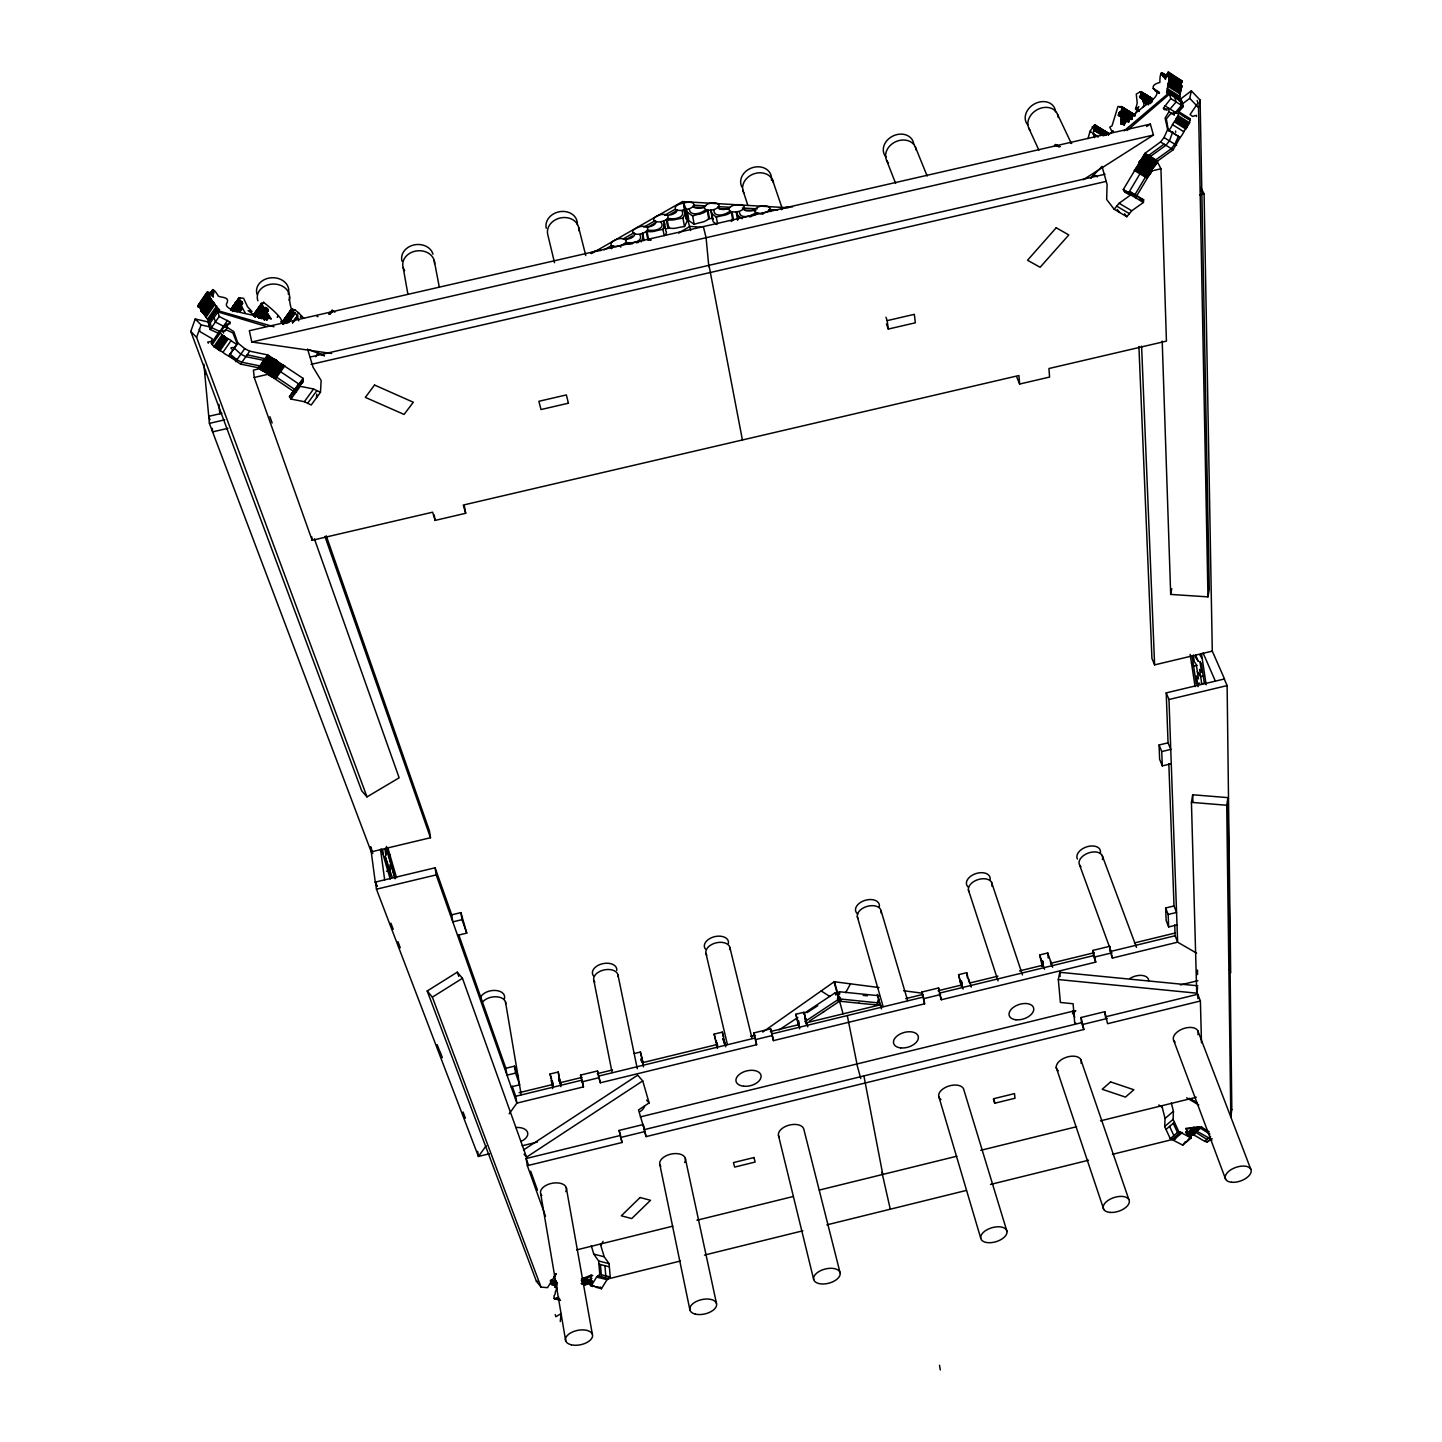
<?xml version="1.0" encoding="UTF-8"?>
<svg xmlns="http://www.w3.org/2000/svg" width="1442" height="1442" viewBox="0 0 1442 1442"><rect width="100%" height="100%" fill="white"/><g stroke="black" fill="none" stroke-linecap="round" stroke-linejoin="round"><path stroke-width="1.5" d="M1179.141 100.904L1181.539 85.402L1167.912 75.128L1181.07 83.185L1181.971 81.004L1168.615 72.226L1165.154 75.507M1119.172 112.8L1129.843 119.235L1120.596 113.323L1120.326 111.503L1118.415 115.234L1121.497 116.387L1120.794 124.354L1122.056 124.138L1143.037 107.105C1148.156 97.732 1128.545 91.946 1149.238 101.337L1143.939 98.128L1149.508 101.589M1178.493 112.134L1183.359 106.51L1181.322 99.786L1168.777 91.855L1166.542 93.045L1169.21 78.931L1167.858 75.885M307.561 349.018L313.058 367.241L321.151 380.508L320.466 392.314L311.22 405.004L304.334 401.705L290.996 399.074L289.445 396.748L298.674 383.969L302.622 382.545L303.162 378.417L267.635 354.912L249.736 351.163L244.725 348.64L237.75 342.89L233.784 331.606L227.494 327.532L225.871 324.396L230.089 323.729L229.855 322.035L219.202 316.465L217.255 309.597L219.617 309.76C213.182 305.145 200.907 282.65 213.326 297.106C212.767 290.761 212.172 285.913 218.445 296.187C221.059 297.719 229.332 296.601 227.313 302.423C219.076 312.085 265.851 316.321 271.276 319.079C269.924 316.573 267.599 314.608 266.644 312.013C270.717 309.489 263.76 306.046 264.986 308.678C256.64 300.891 267.239 299.99 253.45 315.69M1130.023 118.983L1120.596 113.323L1122.453 107.141L1117.965 106.456L1112.052 125.778L1109.781 127.166L1111.62 130.898A2.361 1.262 -59.3 0 1 1112.142 130.699L1112.791 130.88A2.235 1.19 -59.3 0 1 1112.972 131.204L1113.494 131.51M245.122 312.734L241.084 305.614L242.544 303.307L241.319 301.45L234.469 310.949M287.12 322.323C292.996 306.497 296.944 313.238 298.782 320.863M294.042 391.683L258.515 367.782L240.616 364.123L228.737 355.958L237.75 342.89M218.084 308.588L209.108 321.638L200.564 309.471L209.667 294.907M1088.061 138.522L1090.026 131.204L1094.604 125.057L1108.285 133.061L1108.357 134.917L1095.902 127.329L1095.74 125.256M1161.855 1105.906L1165.046 1118.469L1164.667 1126.562L1170.273 1138.675L1182.728 1145.11L1191.2 1137.954L1178.745 1131.483L1173.103 1119.352L1173.446 1111.277L1171.301 1102.914M316.537 397.722L316.753 394.099M200.726 307.939L198.275 306.894L198.816 304.532M1135.647 113.071L1138.856 106.618L1135.575 109.286L1137.215 103.067L1136.26 94.054L1140.46 91.747A2.181 1.172 -58.7 0 1 1141.055 92C1141.487 96.848 1139.937 97.335 1151.671 102.166L1144.425 97.515L1151.617 102.058M254.098 316.213L263.598 302.387C268.825 306.497 280.829 316.213 281.875 321.187A2.397 1.118 35.9 0 0 281.244 321.205L280.848 321.638A2.253 1.063 35.9 0 0 280.884 321.999L286.093 323.35M289.608 296.998C288.869 309.471 297.629 313.779 285.083 323.242M1054.084 146.471C1055.129 143.948 1058.356 146.363 1060.05 146.381M1141.613 201.375L1141.812 198.69L1139.703 199.375M1090.801 177.889L1102.048 166.389L1107.077 184.468L1106.663 199.483L1114.161 209.252L1126.833 216.733L1131.754 210.784L1143.434 202.457L1143.632 199.771L1130.961 192.201L1125.86 192.615L1123.318 189.497L1144.984 153.285L1160.522 141.983L1164.036 137.549L1167.623 129.492L1165.082 118.082L1168.957 111.773L1168.759 108.348L1164.217 109.7L1163.46 108.132L1170.796 98.579L1168.777 91.855M1114.161 209.252L1119.082 203.268L1130.744 194.904L1130.961 192.201M1136.152 198.113L1135.791 195.643M1094.55 137.639C1091.756 130.97 1093.613 123.183 1104.338 134.917M1165.875 76.859L1165.496 79.436C1162.162 72.569 1159.783 70.658 1159.891 82.41C1157.313 83.33 1151.996 84.375 1153.258 88.629C1163.279 93.586 1150.41 101.679 1143.037 107.105M1191.2 1137.954L1185.648 1128.419L1197.545 1126.995L1187.649 1135.052L1195.76 1127.842M1186.315 1142.082L1188.911 1138.693M1182.728 1145.11L1185.27 1141.758M1135.972 197.049L1152.05 170.228L1139.18 161.702M242.526 303.595L236.975 311.598M213.65 292.546L211.433 295.7L213.74 291.825M331.858 312.193L332.075 310.318L334.868 312.175M1227.935 797.642L1231.828 1109.565L1230.801 1116.793L1226.727 805.267L1227.935 797.642L1192.696 794.758L1191.434 802.347L1196.734 993.178L1058.32 979.551L1059.762 972.287L1197.887 985.805M1106.356 134.899L1095.686 128.392L1095.902 127.329M1196.734 993.178L1197.599 987.644M1108.249 133.241L1095.559 125.274M1162.198 341.087L1170.688 594.428L1207.963 596.862L1209.279 589.327L1200.104 100.057L1191.344 90.828L1180.547 99.047M1170.688 594.428L1171.751 588.787M664.203 235.659L662.941 229.368L664.708 224.483A6.237 3.767 -11.1 0 0 664.492 222.951L663.59 221.293L665.339 220.211A7.39 4.434 -11.1 0 0 666.24 219.653L668.493 219.779M1207.963 596.862L1198.518 107.573L1200.104 100.057M303.883 318.358C300.891 315.546 293.808 306.533 291.338 310.174M1182.007 104.203L1189.74 98.344L1191.344 90.828M1095.686 128.392L1094.82 130.393L1094.748 129.167M1121.497 111.394L1132.186 118.01M762.926 214.245L759.015 213.236A7.264 4.38 -9.8 0 1 757.915 213.128L755.968 214.173A10.707 6.453 -9.9 0 1 753.661 215.579M1167.623 129.492L1180.187 137.423L1168.723 130.483A11.915 6.471 -58.6 0 0 1172.472 124.625A5.065 2.758 -58.4 0 1 1174.419 121.903L1178.24 115.648L1178.727 111.539L1176.906 111.737A3.713 2.019 -58.4 0 1 1174.076 113.503M1180.079 137.567A11.878 6.507 -58.5 0 0 1183.81 131.709A5.047 2.776 -58.3 0 1 1185.775 128.987L1189.578 122.768L1190.047 118.677L1177.826 111.124M241.319 301.45L238.309 299.485L238.795 298.368A2.217 1.045 35.4 0 1 239.138 297.899L243.59 298.26L247.519 306.731L252.044 311.634L248.114 310.571L253.954 315.059M1151.797 169.381L1157.602 160.999L1173.157 149.77L1180.187 137.423L1171.355 148.652L1155.727 159.882L1134.151 195.968M687.455 212.154L688.591 219.689A6.273 3.785 -10.6 0 0 689.456 221.059L694.215 224.321A39.601 24.154 -10.5 0 1 701.335 222.356A10.491 6.327 -10.6 0 0 707.68 219.563M877.277 1003.272L878.142 999.739M297.575 316.663L294.42 321.097M879.241 995.773L839.298 991.736L837.496 998.711L879.728 1003.037M1168.164 75.074L1169.678 73.884L1168.903 72.388M641.149 241.932L643.222 236.993A6.291 3.803 -11.4 0 0 643.132 235.425L642.393 233.622L645.241 232.054A7.138 4.308 -11.4 0 0 646.106 231.477L648.431 231.495M1209.261 1131.952L1201.709 1127.175C1196.716 1130.438 1193.417 1127.121 1186.46 1129.176M1193.399 1131.213L1196.824 1131.213L1210.703 1139L1207.116 1142.01C1201.961 1141.163 1193.147 1132.168 1189.037 1134.944M699.767 213.939A10.527 6.327 -10.6 0 0 706.147 211.181L708.004 210.099A7.372 4.434 -10.4 0 0 709.103 210.19L711.23 210.388L711.375 212.208A6.237 3.749 -10.3 0 0 712.042 213.632L716.313 217.147A39.943 24.352 -10.3 0 1 723.578 215.417A10.761 6.489 -10.3 0 0 730.157 212.803L732.121 211.758A7.12 4.29 -10.1 0 0 733.203 211.902L736.556 212.046L736.934 213.921A6.273 3.785 -10 0 0 737.709 215.327L742.288 218.733M600.395 1244.212L604.198 1256.757L609.083 1263.625L610.236 1276.963L607.064 1279.649L601.422 1288.751L590.066 1285.128L591.184 1275.143L581.721 1278.856L592.139 1281.397M655.425 221.401A7.859 4.723 -11.1 0 0 663.753 220.824L665.519 229.278A8.003 4.831 -11.1 0 0 666.835 228.647L666.997 228.575A7.372 4.434 -11.1 0 0 667.898 228.016L670.151 228.142A10.509 6.327 -10.9 0 0 677.217 227.836A39.619 24.172 -10.9 0 1 684.535 226.538L686.861 221.653A6.273 3.785 -10.8 0 0 686.861 220.085L683.544 202.943L688.393 202.078M684.535 226.538L682.931 218.157L685.256 213.272A6.291 3.785 -10.8 0 0 685.238 211.704L684.481 210.64M1106.356 133.511L1108.177 132.844M557.387 1289.13L554.9 1286.913L556.396 1282.533M557.423 1282.587L556.558 1286.805M314.392 538.821L399.146 777.797L367.007 796.903L361.708 790.829L190.777 331.426L195.211 318.97L207.9 321.908M367.007 796.903L196.599 337.374L201.069 324.901L195.211 318.97M711.969 213.019L712.907 220.59A6.219 3.767 -10.3 0 0 713.574 222.032L716.89 224.537M263.67 302.261L253.323 315.744M601.422 1288.751L600.737 1287.165M1174.851 144.254L1178.438 136.215M1071.712 143.443L1070.559 143.173M665.339 235.172L666.366 232.847A6.219 3.767 -11.1 0 0 666.168 231.315L665.537 230.522M1201.709 1127.175L1197.455 1126.797M845.697 992.619L850.474 983.841M600.863 1245.275L603.062 1241.364M1123.751 190.452L1129.374 194.093L1128.689 192.705L1150.283 156.547L1165.893 145.3L1169.408 140.883L1172.779 131.871M557.261 1288.157L556.486 1289.49A3.839 2.001 -75.8 0 0 555.224 1293.456A2.542 1.316 -75.8 0 1 554.052 1295.709L554.034 1298.503L560.523 1300.396M590.968 1286.21L596.609 1277.089L599.782 1274.386L598.664 1261.011L593.798 1254.143L591.292 1245.762M220.013 350.676A5.119 2.487 35.1 0 1 222.915 352.335A12.041 5.84 35.2 0 0 228.881 356.03L237.065 344.314A12.077 5.804 35.3 0 1 231.117 340.6A5.137 2.487 35.2 0 0 228.178 338.96L220.013 350.694L213.831 346.675L211.325 343.178L212.821 342.601M224.087 331.281A3.767 1.821 35.1 0 1 220.968 330.831L219.472 331.426L221.978 334.923L228.196 338.96M556.143 1273.971L547.509 1287.652L541.056 1287.129L536.388 1281.253L427.211 990.978L457.258 972.178L462.467 978.289L526.528 1157.169L642.735 1080.905L637.67 1075.173L523.482 1149.977M260.065 317.691L265.616 309.363L259.794 317.492M231.495 309.219L235.731 302.91L231.874 308.426M232.721 309.093L236.488 303.505L232.108 309.651M232.883 309.165L236.65 303.559M236.632 301.522L231.026 309.525L239.3 297.845M237.425 304.046L233.207 310.264L239.949 300.423M198.113 305.235L207.035 292.185M197.987 306.046L207.756 291.608M198.077 306.443L206.927 293.105M198.203 306.749L207.125 293.681M198.275 306.894L207.197 293.826M198.636 307.272L207.558 294.204M199.122 307.579L208.063 294.51M232.18 308.894L239.732 297.827M199.537 307.705L210.081 292.257M199.933 307.561L209.216 294.24M200.546 307.651L209.378 294.402M210.334 293.177L212.731 289.554M210.442 293.393L213.001 289.59M210.73 293.844L212.803 290.365M200.69 308.66L209.631 295.61M210.893 294.078L213.11 290.833M200.582 309.651L209.505 296.259M211.055 294.312L213.29 291.05M200.654 310.012L209.541 296.764M211.253 294.547L213.47 291.284M200.799 310.409L209.649 297.142M200.889 310.607L209.829 297.557M201.123 311.021L210.063 297.971M201.267 311.238L210.208 298.188M201.411 311.454L210.352 298.404M212.929 294.547L213.831 293.231M201.574 311.67L210.514 298.62M201.754 311.905L210.694 298.836M201.934 312.121L210.893 299.071M202.745 313.058L211.686 300.008M203.592 313.995L212.551 300.945M233.946 309.994L240.273 300.729M233.748 310.895L240.58 301.18M260.84 315.798L265.364 309.183L260.696 315.708M260.678 318.213L267.257 308.66M204.494 314.933L213.452 301.883M205.431 315.852L214.389 302.802M206.116 317.204L215.074 304.154M207.72 318.988L216.697 305.938M208.441 320.485L217.418 307.434M217.255 309.597L208.261 322.647L210.19 329.515L218.571 333.336L227.584 320.322M231.405 308.804L235.695 302.568L230.594 309.868L238.705 298.476M233.856 311.13L238.128 304.929L234.253 310.445M234.722 311.021L241.048 301.811M260.876 318.43L267.473 308.858M208.91 324.955L217.904 311.905L265.418 326.162M210.19 329.515L219.202 316.465M234.271 310.643L240.652 301.396L233.856 311.346M253.738 315.203L260.894 305.398L253.936 315.167M231.856 308.876L239.498 297.827M232.252 309.255L234.397 306.173L232.036 309.201M237.606 301.54L240.111 297.917M232.198 309.688L240.381 297.989M232.36 309.742L239.39 300.044M239.552 300.134L232.541 309.832M233.37 310.409L240.147 300.603M211.325 343.178L219.941 330.687M233.64 310.733L240.435 300.927M216.318 337.572L220.968 330.849M219.112 334.147L225.871 324.396M234.523 311.49L241.319 301.648M212.1 344.692L220.247 332.94M235.479 310.859L241.859 301.648M242.004 301.847L235.839 311.454M235.929 311.634L242.31 302.441M237.119 310.661L242.454 302.802M236.849 311.67L242.526 303.144M227.295 325.712L229.855 322.035M237.443 311.652L241.265 306.119M238.939 310.336L241.499 306.641M213.831 346.675L221.978 334.923M224.916 331.227L227.494 327.532M239.21 310.859L241.769 307.182M239.516 311.4L242.076 307.723M215.219 347.288L223.384 335.535M239.859 311.959L242.418 308.264M216.246 347.72L224.411 335.986M217.075 348.477L225.24 336.743M218.03 349.577L226.196 337.843M282.38 323.314L291.735 310.949M230.54 310.084L238.2 299.107M234.974 310.787L238.813 305.271M218.932 350.208L227.097 338.473M222.933 352.335L231.099 340.6M253.774 314.41L261.633 303.235M253.72 315.888L261.849 304.641M254.423 316.501L262.084 305.542M254.765 316.771L262.426 305.812M255.108 317.024L262.768 306.083M255.468 317.276L263.183 306.479M256.946 315.924L263.255 306.641M257.036 316.086L263.417 306.948M257.235 316.411L263.507 307.128M263.742 307.434L257.469 316.717L263.994 307.759M264.138 307.903L257.902 317.204L264.463 308.228M258.226 317.51L265.328 307.47M258.406 317.655L265.598 307.561M258.767 317.943L265.869 307.687M258.965 318.087L266.265 307.903M259.163 318.213L266.536 308.065M260.389 317.366L266.788 308.246M260.642 317.564L267.022 308.444M233.352 309.471L239.787 300.296M261.056 304.334L253.395 315.221L260.533 305.344M261.344 318.267L267.743 309.147M261.579 318.502L267.978 309.381M261.795 318.736L268.176 309.633M262.444 318.195L268.446 310.084L263.237 317.186M262.967 318.249L268.032 310.751M263.147 318.538L266.986 313.058M263.345 318.844L267.076 313.22M263.598 319.151L267.311 313.509M263.994 319.511L267.851 314.032M264.174 319.709L268.032 314.23M235.605 361.618L244.725 348.64M266.013 318.898L268.446 314.951M266.103 319.061L268.663 315.419M266.301 319.403L268.861 315.744M266.536 319.727L268.987 315.906M266.68 319.908L269.239 316.249M266.914 320.124L269.474 316.483M240.616 364.123L249.736 351.163M277.333 317.024L278.234 315.744M277.387 317.168L278.288 315.888M291.14 310.282L282.199 322.972L292.203 309.003M282.109 322.359L291.068 309.615M282.29 322.647L291.951 308.967M289.914 312.734L292.456 309.129M282.866 323.927L291.807 311.292M283.083 324.198L292.023 311.562M283.479 324.432L292.42 311.814M285.047 323.026L292.726 312.193M294.547 309.778L293.519 311.111L294.781 309.778M285.39 323.368C286.057 316.988 294.979 314.068 293.862 312.734M286.904 321.746L293.303 312.734M284.002 320.088L290.96 310.697M287.174 322.251L294.222 312.77M287.319 322.593L294.547 312.842M287.661 322.81L294.763 312.932M288.058 322.702L294.997 313.04M288.833 322.179L295.213 313.166M267.635 354.912L258.515 367.782M258.749 367.998L265.31 358.752L247.177 354.804M258.983 368.269L268.122 355.399M297.827 314.032L298.728 312.752M259.236 368.521L268.374 355.651M259.524 368.791L268.663 355.922M292.438 322.684L297.557 315.474M259.848 369.062L268.987 356.174M292.51 323.026L297.611 315.654M293.808 321.674L297.647 316.05M260.191 369.314L269.33 356.444M260.569 369.585L269.708 356.715M260.966 369.855L270.105 356.985M261.399 370.125L270.555 357.255M261.867 370.396L271.006 357.526M262.354 370.666L271.511 357.814M300.278 317.024L301.18 315.744M234.109 310.156L238.002 304.677L234.019 310.03M264.535 320.232L268.41 314.789M291.212 309.579L282.127 322.251M262.877 370.936L272.033 358.085M300.801 317.456L301.702 316.177M263.435 371.225L272.574 358.355M264.012 371.495L273.169 358.643M264.625 371.784L273.764 358.914M265.256 372.054L274.413 359.202M265.923 372.342L275.08 359.491M266.626 372.613L275.764 359.779M267.347 373.099L276.504 360.067M267.473 373.532L276.54 360.482M267.599 373.766L276.756 360.933M267.761 374.001L276.918 361.167M267.978 374.253L277.134 361.401M268.248 374.505L277.405 361.672M268.554 374.776L277.711 361.924M268.897 375.046L278.072 362.194M553.818 1276.837L556.071 1273.683M269.293 375.317L278.468 362.483M269.744 375.605L278.901 362.771M270.231 375.911L279.387 363.078M270.754 376.218L279.91 363.384M271.33 376.524L280.487 363.708M271.943 376.849L281.1 364.033M272.61 377.191L281.767 364.357M273.313 377.516L282.47 364.7M274.052 377.876L283.227 365.06M274.845 378.237L284.02 365.421M275.692 378.597L284.867 365.781M232.396 311.544L237.642 304.226M260.75 318.267L266.554 310.156M328.866 314.464L332.075 310.318M329.785 313.977L332.327 310.445M330.038 314.122L332.597 310.571M486.116 1145.795L478.438 1156.484L376.452 889.191L375.497 882.053L377.083 886.235M509.188 1113.819L516.885 1103.112L583.451 1086.908L582.171 1080.112L515.731 1096.281L512.144 1086.114M315.564 356.733L318.177 353.128L324.414 355.543M289.445 396.748L303.162 378.417M303.253 378.94L290.761 394.928L292.311 397.253M292.311 394.766L303.325 379.444M300.747 383.554L303.361 379.931M300.729 384.005L303.343 380.382M300.693 384.437L303.307 380.814M300.621 384.834L303.235 381.211M290.996 399.074L300.224 386.312L313.563 388.998L320.466 392.314M304.334 401.705L313.563 388.998M307.615 403.345L316.861 390.656M260.209 315.474L264.949 308.967M260.443 317.997L266.355 309.94M632.533 243.698A10.725 6.489 -11.5 0 1 626.585 243.86L624.314 243.752A7.282 4.398 -11.7 0 1 623.413 244.329L620.619 245.681L620.781 247.159M1170.075 109.015L1176.131 101.949L1174.797 97.479M1175.482 112.422L1181.557 105.374L1180.205 100.904M1178.565 109.844L1181.016 107.014M555.927 1285.579L551.457 1284.516L550.411 1280.893L551.457 1279.703L552.16 1282.154L555.062 1279.451M1090.981 178.051L1093.883 174.734L1097.47 176.879M584.497 1281.037L588.895 1282.118L584.839 1284.552M581.847 1283.38L584.172 1281.379M554.918 1299.062L557.73 1297.872A3.461 1.821 -75.9 0 1 558.775 1297.097M551.457 1284.516L556.089 1280.947M552.935 1284.858L555.332 1282.641M1195.58 1132.367L1196.824 1131.213M1119.875 106.618L1134.115 114.657M1169.065 92.811L1124.129 130.88M1072.469 1013.834L1075.732 1010.86M686.68 217.922L686.086 219.022M1165.046 1118.469L1173.446 1111.277M1164.667 1126.562L1173.103 1119.352M1166.001 1129.447L1174.455 1122.236M317.024 316.501L317.997 316.573M1170.273 1138.675L1178.745 1131.483M1172.256 1139.234L1180.728 1132.042M1174.004 1139.631L1182.458 1132.439M1185.576 1132.168L1186.802 1131.123M1185.811 1132.601L1187.036 1131.555M1186.063 1133.015L1187.289 1131.988M1193.76 1127.265L1188.911 1131.393L1192.75 1131.285M1186.982 1133.556L1194.21 1127.428M1186.91 1134.259L1194.643 1127.554M1187.811 1133.809L1195.039 1127.68M1186.982 1134.908L1195.418 1127.77M1197.851 1126.959L1187.866 1135.449L1188.749 1134.025M581.378 1279.162L591.797 1281.704L590.643 1282.587L581.721 1280.406L592.68 1275.521L591.184 1275.143M1187.649 1135.052L1198.248 1127.103M1188.208 1135.827L1189.416 1134.8M1190.191 1134.367L1198.608 1127.229M1190.533 1134.475L1198.951 1127.356M1188.568 1136.206L1189.776 1135.178M1190.858 1134.566L1199.275 1127.446M1190.155 1135.539L1188.929 1136.584L1190.533 1135.917M1191.164 1134.656L1199.582 1127.536M1191.453 1134.71L1199.87 1127.59M1191.705 1134.764L1200.375 1127.68M1192.173 1134.818L1200.789 1127.698M1189.722 1137.305L1190.948 1136.278M1192.552 1134.8L1201.637 1127.247M1190.137 1137.648L1191.344 1136.62M1204.593 1141.433L1210.595 1136.386M1212.091 1138.657L1207.116 1142.01M1108.574 134.719L1112.972 131.204M707.643 219.544L709.536 218.481A7.354 4.434 -10.4 0 0 710.636 218.571L710.816 218.571A8.003 4.813 -10.4 0 0 712.33 218.553L713.069 219.184M648.413 239.336A5.227 3.172 -11.3 0 1 647.891 239.769L650.144 239.859M1127.193 130.465L1169.462 94.109L1182.007 102.04M550.411 1280.893L551.547 1280.045M1164.073 144.164L1148.535 155.466L1157.493 161.306M731.905 219.635A5.227 3.154 -10.1 0 0 733.167 220.067L731.617 221.185A10.743 6.489 -10.3 0 1 731.22 221.491M762.728 1032.075L834.467 981.569L838.595 996.62M779.113 1029.894L797.859 1017.493M803.464 1013.78L835.333 992.691L840.506 997.99L804.87 1021.621M823.202 1012.104L840.956 1000.315M642.735 1080.905L649.116 1102.932L638.518 1109.943L643.384 1126.328M1188.244 118.857L1190.047 118.677M809.449 1021.044L823.779 1011.779M807.015 1012.644L817.758 1005.705M1146.57 126.517L1150.356 124.102L1153.456 135.043L1083.321 179.691M1121.407 106.456L1134.079 114.873M541.056 1287.129L432.366 997.143L462.467 978.289M1230.729 1110.232L1231.828 1109.565M678.623 233.135L689.889 226.376L700.758 227.223M588.895 1282.118L590.643 1282.587M674.64 209.523L664.528 215.363M670.332 214.317L676.1 210.947M623.07 238.993L634.192 232.649M643.853 227.133L655.425 220.554M625.251 240.021L632.497 235.893M647.981 227.061L655.677 222.663M591.4 253.612L682.463 201.574L788.413 207.792M603.964 249.881L611.264 245.717M1140.73 199.104L1143.632 199.771M676.226 210.009A5.696 3.425 -10.8 0 1 678.93 204.404L683.544 202.943L685.851 218.211M591.941 1278.423L584.551 1281.451M706.021 209.811L703.858 210.947A6.922 4.164 -10.6 0 1 702.867 211.577C698.577 214.011 690.015 215.867 689.348 209.252M755.968 212.803L753.751 213.921A7.084 4.272 -9.9 0 1 752.742 214.534C748.398 216.841 739.638 218.517 739.385 211.866M730.229 211.397L727.958 212.479A7.174 4.326 -10.3 0 1 726.912 213.092C722.64 215.363 713.772 217.003 713.934 210.19M589.778 1282.983L581.793 1281.091M819.362 1190.065L956.821 1156.214M980.758 1150.319L1076.579 1126.725M1100.534 1120.831L1196.337 1097.236M576.62 1249.89L672.837 1226.169M696.901 1220.238L793.118 1196.536M584.226 1284.768L592.338 1283.452M606.091 1279.378L680.426 1261.029M704.471 1255.081L802.852 1230.801M826.897 1224.853L966.501 1190.389M990.456 1184.459L1088.476 1160.251M1112.431 1154.339L1175.591 1138.729M1188.659 1135.503L1195.184 1133.881M489.361 1153.78L478.42 1156.448L477.644 1151.329M522.184 1145.759L537.505 1142.028M640.338 1116.901L1075.498 1010.572M1180.385 984.958L1197.869 980.686M619.069 1130.438L620.619 1135.413L526.132 1158.539L527.339 1165.677L622.007 1142.497L619.069 1130.438L643.168 1124.544L646.106 1136.602L1083.861 1029.498L1081.085 1017.493L1104.806 1011.689L1107.582 1023.694L1200.393 1001L1197.797 994.277L1105.167 1016.916M644.664 1129.537L1081.5 1022.702L1081.085 1017.493M620.475 1137.522L644.628 1131.61L646.106 1136.602M1083.447 1024.289L1107.222 1018.467M994.692 1103.238L1015.006 1098.245L1014.483 1093.613L994.115 1098.606L994.692 1103.238L993.394 1099.074M458.7 934.65L505.854 1068.27L514.433 1066.179L518.525 1077.931M1177.014 924.917L1168.651 926.954L1166.145 920.465L1165.641 907.991L1174.022 905.955L1168.831 763.809M511.135 1086.889L519.697 1084.817L515.605 1073.082L506.989 1075.191L505.854 1068.27M1168.651 926.954L1168.146 914.48L1176.564 912.444L1174.022 905.955M551.186 1080.635L552.809 1085.484L549.997 1074.02L558.234 1072.019L560.199 1083.681M634.228 1053.543L640.392 1052.047L643.168 1063.493L640.392 1052.029M717.449 1048.406L714.132 1034.112L722.316 1032.13L723.542 1037.05M798.58 1025.677L798.345 1020.503L798.58 1025.659L795.858 1014.231L804.023 1012.248L806.745 1023.676L804.023 1012.248M958.606 974.648L961.291 986.058L958.606 974.648L966.735 972.683L969.186 982.399M1042.296 966.338L1042.62 961.057L1042.296 966.338L1039.646 954.946L1047.739 952.964L1052.66 967.221M558.901 1080.491L559.424 1078.634L561.028 1083.483M643.042 1063.511L641.275 1060.447L641.744 1058.608M717.287 1043.72L715.647 1040.619L717.701 1045.36M724.226 1040.259L723.019 1038.817L725.056 1043.557M805.916 1023.892L805.699 1018.719M879.187 1000.838L877.349 994.421L881.495 1008.895M960.606 981.011L962.373 985.769M968.736 979.046L971.277 987.031M552.61 1088.62L552.304 1082.095M558.901 1080.473L560.794 1083.519M583.451 1086.908L580.567 1075.083L597.511 1070.955L600.395 1082.78L756.617 1044.729L755.428 1039.628L772.317 1035.518L770.641 1028.831L753.787 1032.923L754.977 1038.042L599.079 1075.984M716.025 1042.26L716.458 1040.421M770.641 1028.831L773.453 1040.619L924.592 1003.812L921.817 992.042L938.562 987.968L941.32 999.739L1095.74 962.12L1093.036 950.368L1109.691 946.312L1112.395 958.065L1177.609 942.185L1196.572 953.108M961.562 985.967L961.922 982.417M1042.674 966.23L1042.62 961.057M519.084 1092.694L551.907 1084.708M560.163 1082.708L581.991 1077.39M597.258 1073.677L612.544 1069.946M642.591 1062.646L716.584 1044.639M750.831 1036.311L755.157 1035.248M770.352 1031.553L798.562 1024.685M806.745 1022.702L880.323 1004.786M905.738 998.603L923.006 994.403M938.111 990.726L961.85 984.94M969.979 982.957L997.954 976.144M1019.476 970.917L1043.143 965.149M1051.254 963.184L1094.172 952.729M1134.439 942.924L1175.104 933.028M771.794 1033.95L922.61 997.233M1093.036 950.368L1093.415 955.649L939.319 993.159L941.32 999.739M1174.725 924.935L1175.122 935.75L1110.034 951.594L1109.691 946.312M581.847 1081.879L598.827 1077.751L600.395 1082.78M924.592 1003.812L923.799 998.639L940.581 994.547M1095.361 956.857L1112.052 952.802M1197.148 665.321L1193.597 666.168L1191.489 663.068M386.528 871.22L390.205 870.355L390.043 864.659M1204.232 675.739L1200.663 676.586L1197.365 671.72M1199.852 683.166L1196.319 684.013L1192.083 656.2M1205.314 682.913L1201.745 683.76L1199.564 669.394L1201.601 672.369L1199.942 661.481L1201.294 663.464L1204.052 681.579L1206.161 684.716L1201.456 653.587M370.54 846.67L375.262 882.107L435.105 867.796L451.707 914.823L452.806 921.871L462.035 919.654L466.739 933.136L457.565 935.335M1171.264 763.719L1162.306 765.882L1161.747 751.57L1170.76 749.407L1168.056 742.828L1166.217 692.899L1224.51 678.948L1212.145 650.793M376.452 889.191L436.187 874.897L516.885 1103.148L515.731 1096.281M1175.122 935.75L1177.627 942.221L1168.975 699.514L1227.124 685.581L1224.24 679.02M451.707 914.823L460.917 912.606L466.739 933.136M1162.306 765.882L1159.638 759.285L1159.062 744.991L1168.056 742.828M326.234 535.793L429.446 830.844L430.491 837.73L371.243 851.88L209.396 423.371L204.674 372.757L205.611 370.81L204.53 371.063L205.791 374.451M1138.91 346.459L1151.942 658.489L1154.609 664.888L1212.289 651.135L1204.088 193.841L1200.807 187.532L1200.663 191.209M886.415 323.981L888.272 329.064L915.346 322.792L914.336 314.338L887.19 320.629L885.947 317.24M259.957 368.611L253.395 370.125L254.225 377.48L312.139 540.299L432.618 512.198L435.142 520.4L465.694 513.28L464.342 506.016M1016.826 377.209L1019.638 384.041L1049.578 377.065L1048.947 368.521L1166.434 341.123L1160.936 168.804L1157.566 162.153M310.336 357.021L1105.041 174.23M254.225 377.48L269.528 373.947M311.057 364.393L1106.068 181.422M1149.959 171.328L1160.936 168.804M221.906 413.295L208.73 416.323L210.009 419.73M209.396 423.371L224.718 419.82M1199.708 194.85L1204.088 193.841M227.962 428.328L212.605 431.879L212.28 428.364M1150.356 124.102L249.34 330.723L251.791 341.988L331.66 353.506M251.791 341.988L1153.456 135.043M683.977 211.559L685.148 211.307L688.591 218.301M585.524 1284.714L581.27 1283.614M296.295 389.268L294.745 389.412L296.295 391.737M647.566 230.341L650.162 230.305A7.192 4.344 -11.2 0 0 651.405 230.378C656.182 230.666 665.104 228.106 661.103 222.284M625.828 242.635L628.406 242.653A7.102 4.29 -11.5 0 0 629.649 242.743C634.462 243.067 643.366 240.688 639.815 234.685M1120.182 106.546L1134.926 115.522M667.808 218.571L670.332 218.625A6.922 4.164 -10.9 0 0 671.557 218.751C676.334 219.112 685.166 217.003 682.03 210.929M1108.213 133.421L1094.478 125.094M1075.786 1023.027L1074.705 1022.973L1073.1 1003.758L1060.393 1002.46L1058.32 979.551M769.055 209.541L777.689 210.045M705.787 205.918L693.71 205.161M718.35 206.639L730.373 207.324M742.432 208.027L757.194 208.874M704.435 207.738L693.242 207.035M719.017 208.567L729.039 209.144M745.135 210.081L755.878 210.694M536.388 1281.253L537.596 1281.343M1191.434 802.347L1226.727 805.267M863.145 995.377L867.453 995.773M858.837 1003.253L876.105 1004.822M330.957 312.698L329.497 312.499L329.425 313.653M837.928 1001.054L859.522 1003.253M876.844 1005.02L881.188 1005.471M1181.827 80.788L1180.295 80.085M922.465 993.196L903.629 990.762M879.025 987.554L833.999 981.696L838.108 996.728M709.464 218.463L707.914 210.081A5.281 3.172 -10.4 0 1 704.723 206.278A7.787 4.687 -10.4 0 1 713.808 203.016A5.606 3.371 -10.4 0 1 718.765 207.017M757.843 213.11L757.915 213.128A5.281 3.19 -9.8 0 1 754.887 209.18M1141.559 92L1152.555 98.813M201.069 324.901L209.541 326.847M555.963 1298.052L559.694 1298.954M555.512 1298.485L559.262 1299.368M554.034 1298.503L559.64 1299.837M555.044 1281.163L556.522 1281.523M554.9 1286.913L556.396 1287.273M581.252 1280.676L590.391 1282.731M583.866 1281.704L588.282 1282.785M590.661 1283.596L592.157 1283.957M583.577 1281.992L587.994 1283.074M583.289 1282.262L587.705 1283.344M583.019 1282.515L587.435 1283.596M582.766 1282.731L587.182 1283.813M582.28 1283.11L586.93 1284.011M582.063 1283.254L586.461 1284.335M594.591 1286.228L591.581 1285.507L592.464 1286.588M597.565 1286.949L600.521 1287.67M581.45 1283.56L586.245 1284.443M596.609 1277.089L607.064 1279.649M582.442 1278.171L591.382 1280.352M582.063 1278.531L592.482 1281.073M582.568 1279.793L591.472 1281.956M582.262 1280.027L592.608 1282.443M581.991 1280.244L592.482 1282.947M599.782 1274.386L610.236 1276.963M598.124 1275.864L608.578 1278.441M598.917 1264.201L609.353 1266.797M598.664 1261.011L609.083 1263.625M274.016 326.775L217.526 310.571M593.798 1254.143L604.198 1256.757M710.798 210.171L712.33 218.553M309.327 349.703L324.306 355.868M1210.217 1139.829L1210.433 1139.901A8.057 3.785 49.4 0 0 1211.929 1140.207M1140.424 95.929L1149.364 101.517M219.869 331.462L211.487 327.64L210.208 323.08M228.737 355.958L241.914 362.266L259.848 365.907L295.376 389.863M1198.753 1104.932L1186.676 1097.813M1191.146 1099.381L1196.77 1102.661M1120.885 112.945L1130.384 118.55L1123.102 113.72M1118.794 113.63L1129.483 119.956L1118.902 113.359M1116.775 206.188L1129.447 213.668M1119.082 203.268L1131.754 210.784M1055.418 144.452L1058.951 146.561M1055.22 144.669L1058.752 146.796M1130.402 192.435L1143.091 200.005M1129.861 192.615L1135.269 195.842M1123.318 189.497L1128.689 192.705M1123.516 189.984L1128.906 193.21M1130.744 194.904L1143.434 202.457M1124.255 191.263L1129.645 194.472M1124.544 191.606L1128.762 194.328M1056.409 144.669L1059.942 146.778M1157.602 160.999L1144.984 153.285M1144.497 96.704L1151.725 101.084M1118.704 113.9L1129.338 120.335L1120.055 114.405M1135.377 169.02L1148.012 176.663M1134.8 169.687L1147.435 177.33M1134.187 170.39L1146.823 178.015M1139.198 163.487L1151.834 171.147M1139.054 163.847L1151.671 171.526M1138.856 164.244L1151.491 171.904M1138.621 164.658L1151.257 172.319M1138.351 165.109L1150.986 172.77M1138.044 165.596L1150.68 173.256M1137.702 166.1L1150.337 173.743M1137.323 166.623L1149.941 174.284M1136.891 167.182L1149.526 174.843M1136.422 167.777L1149.058 175.419M1135.917 168.39L1148.553 176.032M1141.848 93.261L1152.537 99.985L1141.433 93.694M1144.407 97.119L1151.599 101.481L1140.946 94.667M1121.191 119.398L1124.76 121.579M1108.537 133.475L1096.1 126.211M1092.387 126.95L1093.793 127.707M1142.821 157.52L1155.457 165.217M1092.153 127.076L1093.397 127.833M1095.325 128.915L1104.212 134.322M1142.461 157.989L1155.096 165.686M1094.586 129.257L1104.302 135.242M1094.424 129.365L1104.212 135.404M1142.082 158.476L1154.7 166.172M1093.991 129.762L1104.085 135.584M1093.829 129.942L1103.599 135.656M1141.667 158.981L1154.285 166.659M1093.667 130.159L1102.553 135.566M1141.217 159.503L1153.852 167.182M1140.748 160.026L1153.384 167.705M1140.262 160.567L1152.879 168.245M1139.721 161.125L1152.356 168.804M1089.936 131.402L1091.197 132.159M1089.918 131.799L1091.179 132.556M1092.676 133.187L1098.137 136.756M1093.036 133.908L1097.975 136.81M1139.288 161.883L1152.014 169.741M1139.414 162.297L1152.05 170.228M1139.378 162.838L1152.014 170.516M1139.306 163.144L1151.942 170.823M1144.407 97.389L1151.581 101.841L1140.91 94.92M1118.415 115.234L1127.32 120.677M1144.786 153.915L1157.421 161.63M1144.678 154.258L1157.313 161.973M1144.551 154.618L1157.169 162.315M1144.389 154.979L1157.007 162.694M1144.191 155.376L1156.826 163.072M1094.262 125.238L1107.564 133.151M1094.081 125.454L1108.393 134.16M1143.975 155.772L1156.592 163.469M1095.974 127.004L1108.411 134.593M1143.722 156.187L1156.358 163.883M1143.452 156.619L1156.087 164.316M1095.65 127.725L1106.32 134.232M1092.964 126.391L1094.226 127.148M1095.596 128.194L1106.248 134.701M1143.146 157.052L1155.781 164.749M1095.451 128.644L1106.122 135.151M1144.606 96.452L1151.816 100.886L1141.091 94.253L1151.906 100.724M1121.263 120.623L1124.796 123.021M1121.191 121.02L1124.76 123.219M1121.101 121.308L1124.67 123.507M1121.011 121.597L1124.58 123.796M1120.939 121.885L1124.508 124.084M1120.885 122.173L1124.454 124.354M1120.831 122.444L1124.381 124.895M1120.849 122.894L1124.418 125.094M1121.84 123.814L1123.102 124.589M1122.453 107.141L1134.872 114.801M1121.065 112.62L1131.754 119.235M1119.821 111.953L1131.646 119.434M1119.623 112.17L1131.339 119.506M1119.352 112.548L1129.645 118.749M1119.028 113.071L1129.717 119.686L1120.434 113.576M1118.613 114.278L1129.284 120.876M1118.505 114.585L1128.617 120.804M1118.433 114.891L1128.726 121.2M1121.281 116.82L1128.744 121.525M1118.451 115.396L1128.726 121.849M1121.57 117.631L1128.671 122.209M1121.497 117.992L1126.851 121.29M1160.522 141.983L1173.157 149.77M1121.299 118.496L1126.599 122.047M1121.263 119.704L1124.814 121.903M1121.281 119.866L1124.85 122.246M1121.281 120.227L1124.85 122.624M1152.789 99.156L1141.055 92M1121.029 106.564L1134.98 115.09M1119.713 106.69L1134.764 115.973M1122.128 108.637L1134.584 116.351M1121.948 109.015L1132.637 115.648M1121.75 109.412L1132.439 116.027M1121.534 109.79L1132.222 116.405M1121.57 109.934L1132.276 116.712M1121.624 110.277L1132.312 117.054M1121.624 110.637L1132.294 117.433M1121.588 110.998L1132.24 117.811M1164.036 137.549L1176.654 145.372M1121.443 111.593L1132.078 118.406L1120.326 111.503M1121.245 112.206L1131.934 118.821M1120.019 111.755L1131.844 119.019M1189.326 1098.317L1196.896 1103.004M1135.701 108.078L1139.27 110.295M1135.575 108.565L1139.144 110.782M1135.467 109.051L1139.252 111.449M1097.38 126.896L1108.537 133.836M1142.064 92.342L1152.717 98.993L1145.471 94.415M1174.437 121.921L1185.775 129.005M1172.508 124.625L1183.846 131.709M1141.722 93.369L1152.41 100.075M1141.595 93.496L1152.284 100.201L1145.11 95.695M1163.46 108.132L1167.011 110.367M1177.213 116.82L1188.532 123.922M1168.957 111.773L1174.311 115.126L1174.094 111.719M1141.001 94.505L1151.671 101.21M1140.892 95.19L1149.941 101.12M1176.456 117.667L1187.793 124.769M1140.946 95.803L1149.851 101.391M1139.901 96.181L1150.59 102.869M1176.077 118.695L1187.397 125.796M1139.883 96.416L1150.59 103.103M1139.883 96.632L1150.59 103.554M1139.901 97.047L1149.292 102.869M1139.991 97.425L1149.022 103.337M1175.753 120.065L1187.09 127.148M1140.189 97.894L1149.184 103.608M1143.127 100.273L1148.481 103.626M1143.182 100.85L1148.535 104.203M1175.23 121.002L1186.568 128.104M1143.182 101.445L1148.535 104.797M1143.164 102.076L1146.732 104.311M1182.566 115.288L1186.351 117.667M1178.817 113.179L1190.137 120.317M1164.721 105.663L1177.285 113.539M1140.262 91.765L1151.131 98.435M1178.24 115.648L1189.578 122.768M1140.045 91.837L1148.95 97.443M1170.796 98.579L1183.359 106.51M1153.185 88.503L1159.512 92.414M1154.718 90.035L1159.332 92.919M1159.007 92.937L1154.736 90.269L1158.791 93.027M1123.174 107.844L1134.277 114.855M1119.965 114.693L1129.284 120.569M1167.822 86.232L1180.331 94.181M1167.245 88.485L1179.754 96.416M1167.389 90.089L1179.917 98.02M1167.389 91.369L1179.917 99.3M1140.802 95.947L1149.671 101.553M1195.652 1132.294L1206.954 1139.45M821.147 990.96L829.835 996.458M1160.936 73.398L1164.487 75.669M1169.21 78.697L1181.719 86.664M1162.072 74.245L1165.587 76.805M1169.21 78.931L1181.719 86.899M1160.72 73.74L1164.199 76.282M1169.174 79.184L1181.683 87.151M1162.072 75.11L1165.893 77.616M1169.138 79.454L1181.593 87.692M1169.029 79.995L1181.539 87.962M1162.793 76.354L1164.054 77.165M1168.777 81.167L1181.286 89.116M1168.471 82.356L1180.98 90.305M1168.11 83.546L1180.638 91.513M1167.714 84.772L1180.241 92.721M1200.465 1128.149L1209.91 1134.169M1167.804 72.1L1182.079 81.239M1169.642 73.56L1182.17 81.852L1169.678 73.884M1169.534 74.353L1182.043 82.338M1169.228 74.84L1181.719 82.825M1168.723 75.2L1181.377 83.113M1167.912 75.128L1180.349 83.312M1167.876 75.561L1180.367 83.528M1161.946 72.713L1165.641 75.056M1168.29 76.48L1181.377 85.096M1161.765 72.713L1165.713 75.471M1168.957 77.273L1181.611 85.583M1161.513 72.857L1165.713 75.723M1169.156 77.814L1181.683 85.979M1161.225 73.109L1165.713 75.975M1169.21 78.228L1181.719 86.196M1162.108 73.975L1165.731 76.264M1169.228 78.463L1181.719 86.43M1139.829 91.964L1148.661 97.605M1144.894 94.199L1151.924 98.741M1143.957 93.946L1150.968 98.471M1158.791 1104.969L1162.504 1107.51M1131.285 114.351L1133.142 114.621M226.034 327.55L215.363 322.017L214.083 317.456M229.945 354.029L236.921 359.761M694.215 224.321L692.629 215.939L687.87 212.677A6.291 3.785 -10.6 0 1 686.987 211.307L683.544 202.943M190.777 331.426L196.599 337.374M1189.74 98.344L1198.518 107.573M646.611 1100.066L649.116 1102.932M427.211 990.978L432.366 997.143M596.087 1286.588L596.988 1287.67M524.077 1154.195L526.528 1157.169M1124.544 213.74L1126.833 216.733M1117.262 209.451L1119.551 212.443M1199.942 655.245L1202.213 658.525M1195.67 655.263L1198.284 661.337L1195.166 656.759M298.674 383.969L300.224 386.312M560.253 1321.521L561.154 1313.608L555.837 1316.744L555.224 1314.617M222.032 329.93L223.636 333.084M231.513 349.018L230.936 347.901L233.55 347.468L240.85 354.155L245.861 356.679L263.796 360.338L299.341 384.365M208.297 343.196L207.72 342.06L211.235 341.484L212.244 338.762L200.114 331.714L199.356 328.992M1057.509 114.278L1070.901 142.524M1173.229 1123.282L1177.519 1132.511M1169.588 1126.382L1173.878 1135.629M1028.651 127.815L1038.871 150.112M1203.079 652.956L1215.372 681.147M1166.217 692.899L1168.975 699.514M1159.062 744.991L1161.747 751.57M915.291 146.814L927.17 176.032M1229.377 969.493L1230.657 972.701L1227.124 685.581M237.479 344.476L232.865 332.922L227.674 330.452A5.696 2.74 35.2 0 0 224.015 331.227M886.596 160.332L895.626 183.368M1165.641 907.991L1168.146 914.48M1197.797 1030.724L1250.773 1169.174M439.972 1051.38L442.352 1057.653M463.044 1111.998L465.442 1118.271M375.262 882.107L376.813 886.217M390.89 923.15L393.233 929.315M397.938 941.626L400.281 947.791M437.178 1044.657L439.45 1050.623M1173.752 1040.619L1225.628 1179.268M1102.175 855.466L1136.494 947.394M1079.607 865.038L1109.385 946.655M1111.205 954.838L1112.395 958.065M1093.415 955.649L1095.74 962.12M526.132 1158.539L528.403 1164.866M530.674 1171.192L537.487 1190.191M527.339 1165.677L545.509 1216.255M457.258 972.178L458.772 976.378M269.906 416.648L272.159 422.993M324.919 536.406L430.491 837.73M1081.5 1022.702L1083.861 1029.498M1072.56 1010.896L1074.741 1017.223M1080.743 1059.419L1128.798 1199.402M1039.646 954.946L1041.809 961.255M1042.35 962.841L1044.531 969.204M772.371 179.511L782.483 209.216M1056.211 1067.441L1103.779 1209.477M991.519 882.216L1022.468 974.918M551.475 1082.293L552.556 1085.52M549.997 1074.02L551.619 1078.868M552.016 1080.437L553.079 1083.663M558.595 1078.832L559.676 1082.059M742.756 189.785L747.623 204.692M968.393 889.876L998.044 980.866M580.567 1075.083L581.631 1078.436M961.111 982.615L963.13 989.032M1197.148 100.399L1197.978 103.049L1190.047 114.531L1192.588 116.405L1196.391 115.306L1196.481 116.514M1006.985 1231.522A13.573 7.282 -16.5 0 0 986.454 1230.062A13.573 7.282 -16.5 0 0 988.058 1242.68A13.573 7.282 -16.5 0 0 1006.985 1231.522L963.923 1090.08A13.014 7.498 -16.5 0 0 946.997 1086.709A13.014 7.498 -16.5 0 0 940.959 1099.579M708.977 265.31L742.414 439.954M921.817 992.042L923.799 998.639M685.455 211.559L690.682 230.54M938.706 1096.262L980.686 1238.047M881.152 910.965L907.631 1000.586M465.694 513.28L463.261 505.06L1018.917 375.515L1019.638 384.041M381.481 849.158L390.223 879.133M370.936 847.085L372.811 853.52M387.934 848.094L396.514 877.637M386.474 846.4L395.072 878.791L386.059 847.806M392.242 877.403L385.104 856.079L390.349 876.195M640.933 1058.788L641.87 1062.069M857.323 916.733L883.117 1006.57M847.301 1015.565L856.963 1063.962M863.902 1075.912L882.774 1174.437M839.478 1000.802L843.029 1013.762M856.62 1063.439L860.766 1078.562M807.826 1026.83L804.888 1018.917M798.345 1020.503L799.643 1028.831M795.858 1014.231L797.534 1020.702M578.621 227.349L585.758 255.54M840.109 1272.889A13.627 7.318 -14.4 0 0 818.912 1271.574A13.627 7.318 -14.4 0 0 821.598 1283.957A13.627 7.318 -14.4 0 0 840.109 1272.889L803.843 1129.32A13.05 7.534 -14.3 0 0 787.855 1125.517A13.05 7.534 -14.3 0 0 779.365 1137.341M703.354 226.61L706.093 237.732L708.833 266.734M714.132 1034.112L715.376 1039.051M723.019 1038.817L724.245 1043.756M753.787 1032.923L756.617 1044.729M778.482 1135.539L813.667 1279.433M729.886 947.538L752.039 1038.474M554.521 262.714L547.726 234.415A15.844 13.158 -12.3 0 1 562.2 217.652A15.844 13.158 -12.3 0 1 578.855 230.792M705.931 953.342L727.381 1044.477M722.316 1032.111L725.759 1046.802M881.909 1172.238L890.273 1209.207M772.317 1035.518L773.453 1040.619M685.31 1158.395L716.494 1303.514M642.087 1060.249L643.474 1066.846M642.627 233.334L643.925 239.606M642.303 234.361L643.601 240.634M659.841 1164.631L689.943 1310.111M646.953 231.279L648.666 239.642M647.891 239.787L646.16 231.423A5.245 3.172 -11.3 0 0 646.196 226.809A7.913 4.777 -11.4 0 0 636.355 228.16A5.678 3.425 -11.4 0 0 633.903 233.892M617.897 974.63L637.274 1068.702M839.298 991.736L839.749 994.043M643.168 1124.544L644.628 1131.61M664.005 224.015L664.834 228.196M667.087 219.49L668.746 227.854M593.834 980.434L612.093 1072.542M685.148 211.307L686.482 218.012M621.304 1138.964L622.007 1142.497M597.511 1070.955L598.827 1077.751M687.762 217.706L686.158 209.342A7.697 4.614 -10.7 0 0 693.494 205.972M835.765 995.016L835.333 992.691M434.186 260.389L439.251 286.85M707.175 210.316L708.707 218.697M716.313 217.147L717.467 223.438M558.234 1072.019L559.424 1078.634M559.73 1080.274L560.884 1086.601M403.147 267.509L407.87 294.042M566.273 1187.577L592.356 1334.283M733.527 220.139L732.049 211.74A5.227 3.154 -10.1 0 1 729.436 207.738M731.292 211.956L732.77 220.356M939.517 1365.268L940.31 1369.9M737.06 212.641L738.16 218.95M736.195 211.902L737.673 220.302M1168.417 130.807L1166.344 118.875L1170.075 114.423A5.624 3.046 -58.5 0 1 1174.112 113.431M434.204 514.938L435.142 520.4M540.714 1193.85L565.697 1340.898M505.475 1001.811L521.175 1094.676M514.433 1066.179L515.605 1073.082M460.917 912.606L462.035 919.654M435.105 867.796L436.187 874.897M1193.291 655.137L1194.282 661.626L1196.283 664.564L1198.464 678.894L1196.463 675.938L1198.104 686.662M1190.155 654.362L1195.094 686.608M938.562 987.968L939.066 991.429M380.508 849.284L384.672 879.854M961.417 980.812L962.102 985.859M966.735 972.683L967.384 977.73M887.19 320.629L888.272 329.064M311.67 536.622L312.139 540.299M218.914 404.373L219.815 413.764M1050.461 960.877L1050.785 964.265M1047.739 952.964L1048.226 958.065M203.899 364.267L204.53 371.063M1059.762 972.287L1060.14 976.468M604.937 1265.697L605.802 1275.882M600.431 1264.58L601.296 1274.764M1104.806 1011.689L1105.041 1015.186M1175.609 131.06L1175.681 132.267M1141.595 346.116L1154.609 664.888M1192.696 794.758L1192.894 801.5M1197.473 970.069L1197.581 974.558M1197.797 994.277L1197.905 998.693M1200.393 1001L1201.492 1042.8M389.791 854.511L389.881 858.152M385.735 849.969L385.861 855.34L384.942 848.761M382.869 850.293L382.941 854.151M257.866 300.747A16.168 13.086 -1.2 0 1 273.349 284.038A16.168 13.086 -1.2 0 1 289.067 300.387M257.109 294.42A16.132 13.086 -1.1 0 1 272.556 277.711A16.132 13.086 -1.1 0 1 288.238 294.06M404.643 270.663A15.97 13.158 -6.3 0 1 415.026 251.196A15.97 13.158 -6.3 0 1 434.583 263.814M402.048 261.254A15.934 13.14 -6.2 0 1 413.872 244.96A15.934 13.14 -6.2 0 1 432.997 254.189M546.248 228.269A15.808 13.158 -12.2 0 1 560.686 211.541A15.808 13.158 -12.2 0 1 577.305 224.664M1030.399 130.645A15.988 12.726 -30.3 0 1 1038.24 109.159A15.988 12.726 -30.3 0 1 1058.248 117.577M1027.731 124.823A15.934 12.726 -30.4 0 1 1035.536 103.373A15.934 12.726 -30.4 0 1 1055.508 111.791M888.506 163.126A15.862 12.924 -25.9 0 1 895.5 141.803A15.862 12.924 -25.9 0 1 916.193 150.094M886.181 157.214A15.826 12.924 -26 0 1 893.139 135.909A15.826 12.924 -26 0 1 913.795 144.2M743.856 193.012A15.808 13.068 -20.6 0 1 753.95 173.815A15.808 13.068 -20.6 0 1 773.435 182.755M741.891 187.009A15.754 13.068 -20.6 0 1 753.932 167.254A15.754 13.068 -20.6 0 1 771.416 180.25M483.016 1001.541A12.455 7.769 -10 0 1 497.202 996.837A12.455 7.769 -10 0 1 505.709 1003.812M515.695 1127.518A12.978 7.625 -10.5 0 1 527.52 1132.258A12.978 7.625 -10.5 0 1 520.706 1141.523M480.601 997.215A12.437 7.787 -9.9 0 1 496.138 990.51A12.437 7.787 -9.9 0 1 504.051 999.576M594.825 982.272A12.383 7.769 -11.8 0 1 603.657 970.033A12.383 7.769 -11.8 0 1 618.041 976.649M644.628 1105.726A12.888 7.643 -12.1 0 1 640.122 1111.584M593.581 976.018A12.365 7.787 -11.8 0 1 602.395 963.761A12.365 7.787 -11.8 0 1 616.761 970.412M706.814 955.181A12.329 7.769 -13.7 0 1 716.079 942.852A12.329 7.769 -13.7 0 1 729.94 949.593M705.354 948.998A12.311 7.769 -13.6 0 1 714.601 936.669A12.311 7.769 -13.6 0 1 728.426 943.41M1080.941 866.624A12.275 7.643 -19.8 0 1 1088.782 852.871A12.275 7.643 -19.8 0 1 1102.445 859.522M1129.879 978.451A12.78 7.498 -19.5 0 1 1142.208 975.441A12.78 7.498 -19.5 0 1 1148.715 980.632M1077.426 859.053A12.257 7.661 -19.8 0 1 1088.115 846.454A12.257 7.661 -19.8 0 1 1100.228 853.556M969.06 891.769A12.275 7.697 -18 0 1 979.334 879.241A12.275 7.697 -18 0 1 991.97 886.235M968.501 887.299A12.257 7.697 -18.1 0 1 975.801 873.636A12.257 7.697 -18.1 0 1 989.969 880.197M858.08 918.608A12.275 7.733 -16.2 0 1 867.94 906.171A12.275 7.733 -16.2 0 1 881.08 913.038M857.828 914.066A12.257 7.751 -16.2 0 1 864.623 900.493A12.257 7.751 -16.2 0 1 879.278 906.946M1175.086 1042.151A13.014 7.408 -19.7 0 1 1183.882 1028.47A13.014 7.408 -19.7 0 1 1197.905 1034.689M1058.248 1070.793A13.014 7.462 -18.2 0 1 1066.467 1057.238A13.014 7.462 -18.2 0 1 1081.067 1063.349M541.813 1195.598A13.194 7.552 -11 0 1 552.665 1183.161A13.194 7.552 -11 0 1 565.805 1191.597M660.833 1166.416A13.122 7.552 -12.7 0 1 672.152 1153.87A13.122 7.552 -12.7 0 1 684.626 1162.45M631.902 237.551A7.679 4.632 -11.5 0 1 624.584 239.102A7.895 4.777 -11.7 0 0 614.887 240.237A5.75 3.479 -11.7 0 0 612.003 246.005M624.728 239.011A5.281 3.19 -11.7 0 1 624.35 243.698M634.534 233.568A5.281 3.19 -11.5 0 1 631.866 237.497M642.537 233.244A7.823 4.723 -11.4 0 1 634.228 233.694M636.228 242.833A40.088 24.532 -11.5 0 1 638.68 242.328M612.688 245.699A5.371 3.263 -11.8 0 1 611.3 248.727M620.637 245.5A7.787 4.705 -11.7 0 1 612.363 245.825M592.752 252.098A7.877 4.777 -12 0 1 600.791 250.602M590.787 253.017A5.786 3.515 -12 0 1 592.662 252.134M653.352 225.24A7.661 4.614 -11.2 0 1 646.07 226.881M655.695 221.293A5.191 3.136 -11.2 0 1 653.298 225.186M655.119 221.599A5.624 3.371 -11.1 0 1 657.083 215.958M657.173 215.976A7.787 4.687 -11.1 0 1 666.853 214.984A5.281 3.172 -11 0 1 666.276 219.581L667.898 228.016A5.281 3.19 -11 0 0 668.998 227.097M648.413 231.531A10.779 6.507 -11.2 0 0 655.623 230.954A39.997 24.406 -11.1 0 1 662.941 229.368M651.225 240.003A10.761 6.507 -11.2 0 1 650.126 239.895M666.781 215.038A7.625 4.578 -10.9 0 0 674.063 213.614A5.335 3.208 -10.9 0 0 676.893 209.721M684.788 209.523A7.697 4.614 -10.8 0 1 676.568 209.847M668.475 219.815A10.527 6.327 -10.9 0 0 675.577 219.472A39.727 24.172 -10.9 0 1 682.931 218.157M751.967 216.246A10.707 6.453 -9.9 0 1 749.516 216.859M743.351 208.639A5.281 3.172 -9.9 0 0 747.857 210.911A7.661 4.614 -9.9 0 0 755.085 209.198A7.877 4.759 -9.8 0 1 764.134 206.026M764.206 206.026A5.732 3.461 -9.7 0 1 769.848 209.829M744.09 208.639A5.678 3.425 -10.1 0 0 738.827 204.692A7.895 4.759 -10.1 0 0 729.562 207.756A7.643 4.596 -10.2 0 1 722.352 209.432M743.693 208.621A7.805 4.705 -10.1 0 1 736.213 211.776M781.33 209.703A7.859 4.759 -9.4 0 1 789.928 206.891A5.768 3.497 -9.4 0 1 792.523 206.909M770.767 211.505A5.353 3.244 -9.6 0 1 769.091 209.847M769.433 209.811A7.769 4.687 -9.7 0 1 762.079 213.074M722.352 209.36A5.191 3.118 -10.3 0 1 718.08 206.999M718.386 206.999A7.841 4.723 -10.4 0 1 710.816 210.045M712.997 218.391A7.823 4.723 -10.4 0 1 712.348 218.445M688.393 202.24A5.696 3.425 -10.7 0 1 693.908 205.972M704.94 206.296A7.607 4.56 -10.5 0 1 697.802 208.189A5.335 3.208 -10.6 0 1 693.151 205.99M709.482 218.427A5.263 3.172 -10.4 0 1 708.743 218.319M692.629 215.939A39.709 24.154 -10.5 0 1 699.767 213.975M374.541 385.032L365.349 397.379L404.066 414.431L413.313 402.246L374.541 385.032M1056.229 227.746L1027.533 260.245L1040.115 267.275L1068.792 234.956L1056.229 227.746M640.104 1197.509L621.304 1215.804L631.722 1218.562L650.522 1200.303L640.104 1197.509M1110.592 1081.915L1102.211 1089.287L1125.481 1097.092L1133.863 1089.755L1110.592 1081.915M754.004 1157.547L733.455 1162.576L734.627 1167.083L755.121 1162.054L754.004 1157.547M568.4 403.201L541.002 409.546L538.875 401.291L566.364 394.928L568.4 403.201M743.802 1086.241A12.834 7.625 -13.8 0 0 760.997 1075.281A12.834 7.625 -13.8 0 0 740.791 1073.371A12.834 7.625 -13.8 0 0 743.802 1086.241M1015.907 1019.782A12.78 7.552 -17.9 0 0 1033.752 1008.697A12.78 7.552 -17.9 0 0 1014.555 1006.57A12.78 7.552 -17.9 0 0 1015.907 1019.782M900.763 1047.901A12.78 7.589 -16.2 0 0 918.338 1036.87A12.78 7.589 -16.2 0 0 898.708 1034.833A12.78 7.589 -16.2 0 0 900.763 1047.901M1231.702 1182.278A13.591 7.192 -19.4 0 0 1251.223 1170.994A13.591 7.192 -19.4 0 0 1231.648 1169.318A13.591 7.192 -19.4 0 0 1231.702 1182.278M1110.142 1212.416A13.573 7.228 -17.9 0 0 1129.356 1201.204A13.573 7.228 -17.9 0 0 1109.313 1199.636A13.573 7.228 -17.9 0 0 1110.142 1212.416M571.338 1344.809A13.771 7.336 -11.5 0 0 592.554 1336.193A13.771 7.336 -11.5 0 0 573.159 1331.705A13.771 7.336 -11.5 0 0 571.338 1344.809M695.242 1314.077A13.681 7.336 -12.9 0 0 716.566 1305.461A13.681 7.336 -12.9 0 0 697.82 1300.81A13.681 7.336 -12.9 0 0 695.242 1314.077"/></g></svg>
